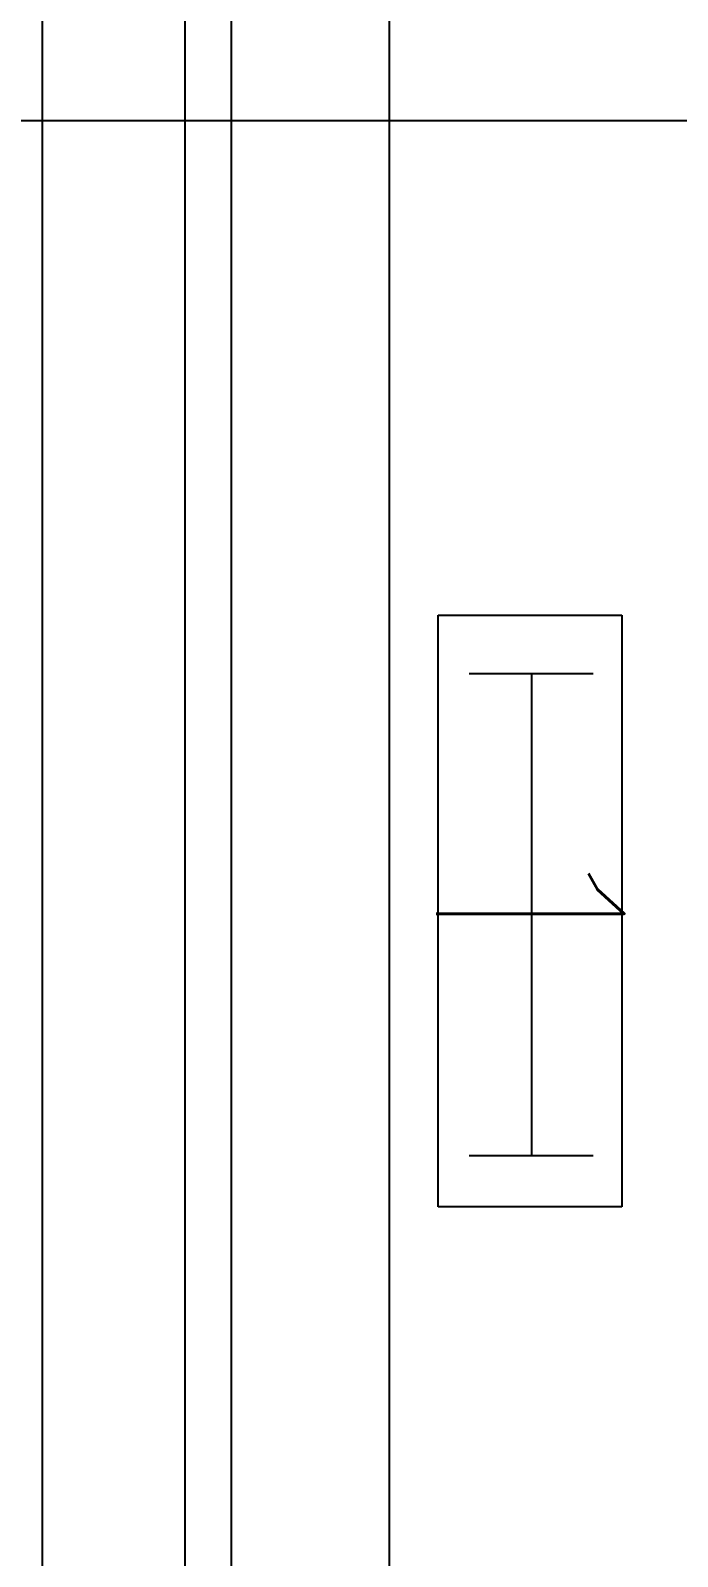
# Model space of a CAD drawing. Header units: inches. Extents: x 567429 to 582707, y 126347 to 133675.
# Drawn here: x 581745.1 to 581778.4, y 131428.6 to 131507 of the extents above; entities that cross this region are included whole.
import ezdxf

# ---------------------------------------------------------------- set-up
doc = ezdxf.new("R2010")
doc.units = ezdxf.units.IN
doc.header["$MEASUREMENT"] = 0
for name, color, linetype in [('BORD', 3, 'Continuous'), ('mobl', 11, 'Continuous'), ('NURSE CALL WIRE', 4, 'Continuous'), ('SOCKET WIRE', 4, 'Continuous'), ('TEL WIRE', 4, 'Continuous')]:
    doc.layers.add(name, color=color, linetype=linetype)
doc.styles.add('ROMANS', font='romans.shx')

# ---------------------------------------------------------------- blocks, each defined once
blk = doc.blocks.new('BOARD1')
at = {"layer": 'BORD'}
for p, q in [((-18.618, -49.016), (-18.618, -38.629)), ((-18.618, -38.629), (14.897, -38.629)), ((14.897, -38.629), (14.897, -49.016)), ((14.897, -49.016), (-18.618, -49.016))]:
    blk.add_line(p, q, dxfattribs=at)
at = {"layer": 'BORD', "color": 3}
for p, q in [((-15.295, -40.247), (-15.295, -47.268)), ((12.007, -40.247), (12.007, -47.268)), ((-15.295, -43.735), (12.007, -43.735))]:
    blk.add_line(p, q, dxfattribs=at)
at = {"layer": 'BORD', "color": 4}
blk.add_line((98.928, -51.778), (-77.345, -51.778), dxfattribs=at)
at = {"layer": 'BORD', "color": 2, "style": 'ROMANS'}
blk.add_text('1', height=10.644, dxfattribs=at).set_placement((-6.721, -49.129))

msp = doc.modelspace()

# ---------------------------------------------------------------- linework, layer by layer
at = {"layer": 'mobl', "color": 15}
msp.add_line((581806.986, 131502.375), (581606.986, 131502.375), dxfattribs=at)
at = {"layer": 'NURSE CALL WIRE'}
msp.add_line((581753.088, 131384.935), (581753.088, 131613.261), dxfattribs=at)
at = {"layer": 'SOCKET WIRE'}
msp.add_line((581755.467, 131384.683), (581755.467, 131618.224), dxfattribs=at)
at = {"layer": 'TEL WIRE'}
msp.add_line((581745.757, 131381.136), (581745.757, 131618.224), dxfattribs=at)

# ---------------------------------------------------------------- block references
at = {"layer": 'BORD', "ltscale": 5, "xscale": 0.9077507259660533, "yscale": 0.9077507259660533, "zscale": 0.9077507259660533, "rotation": 270.0028855839087}
msp.add_blockref('BOARD1', (581810.594, 131460.079), dxfattribs=at)

doc.saveas('drawing.dxf')
